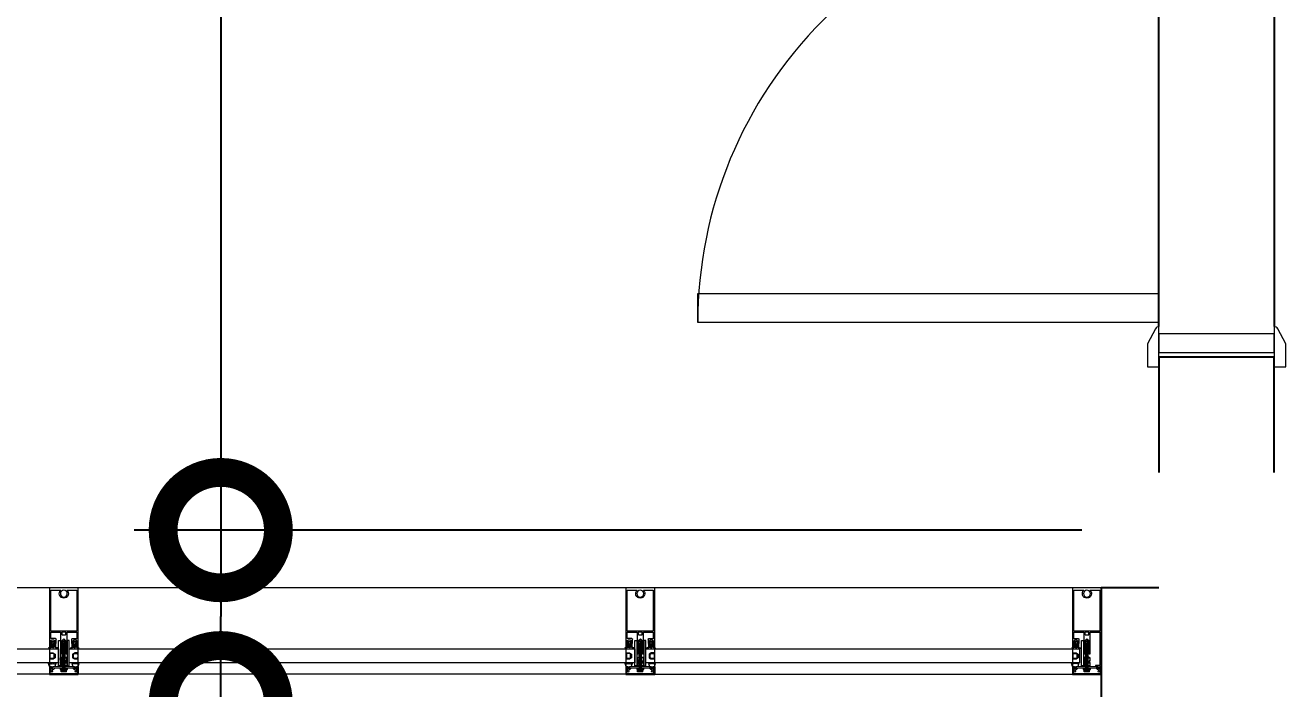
# Model space of a CAD drawing. Header units: metres. Extents: x 22.6 to 101.3, y 9.4 to 67.4.
# Drawn here: x 65.827 to 68.014, y 14.972 to 16.122 of the extents above; entities that cross this region are included whole.
import ezdxf

# ---------------------------------------------------------------- set-up
doc = ezdxf.new("R2010")
doc.units = ezdxf.units.M
doc.linetypes.add('ECG_Line-Ptrn-Sold', pattern=[9144.001, 9144, -0.001])
doc.layers.add('00', color=252, linetype='Continuous')
for name, color, linetype, lineweight in [('A-DIM', 7, 'Continuous', 5), ('A-DOOR', 5, 'Continuous', 5), ('A-ELEV', 1, 'ECG_Line-Ptrn-Sold', 9), ('A-HATCH', 1, 'Continuous', 9), ('A-WIN', 4, 'ECG_Line-Ptrn-Sold', 5)]:
    doc.layers.add(name, color=color, linetype=linetype, lineweight=lineweight)
doc.styles.add('Calibri', font='calibri.ttf', dxfattribs={"height": 0.212639})
doc.dimstyles.new('ECG_Dimn-Detl-100', dxfattribs={"dimscale": 0.3048, "dimtxt": 0.25, "dimasz": 1.312336, "dimexe": 0.492126, "dimexo": 0.0625, "dimgap": 0, "dimtad": 1, "dimdec": 0, "dimlfac": 1000, "dimzin": 0, "dimdsep": 46, "dimtxsty": 'Calibri', "dimblk1": 'DOTSMALL', "dimblk2": 'DOTSMALL', "dimsah": 1, "dimcen": 0.09, "dimdle": 0.492126, "dimazin": 0, "dimtfac": 1, "dimtdec": 4, "dimtix": 1, "dimtmove": 0, "dimatfit": 3, "dimfxl": 0.492126, "dimfxlon": 1, "dimtvp": 1, "dimtolj": 1, "dimtzin": 0, "dimarcsym": 2})
doc.dimstyles.new('ECG_Dimn-Detl-100_2', dxfattribs={"dimscale": 0.3048, "dimtxt": 0.25, "dimasz": 1.312336, "dimexe": 0.492126, "dimexo": 0.0625, "dimgap": 0, "dimtad": 1, "dimdec": 0, "dimlfac": 1000, "dimzin": 0, "dimdsep": 46, "dimtxsty": 'Calibri', "dimblk1": 'DOTSMALL', "dimblk2": 'DOTSMALL', "dimsah": 1, "dimcen": 0.09, "dimdle": 0.492126, "dimazin": 0, "dimtfac": 1, "dimtdec": 4, "dimtix": 1, "dimtmove": 0, "dimatfit": 3, "dimfxl": 0.492126, "dimfxlon": 1, "dimtvp": 1, "dimtolj": 1, "dimtzin": 0, "dimarcsym": 2})

# ---------------------------------------------------------------- blocks, each defined once
blk = doc.blocks.new('ECG_Hollow Metal Doors and Frames_ External_Double Leaves - 1600x2200 mm-3162337-GROUND FLOOR PLAN')
at = {"layer": 'A-DOOR'}
for p, q in [((-0.74, 0.1), (-0.74, 0.9)), ((-0.74, 0.9), (-0.69, 0.9)), ((-0.69, 0.9), (-0.69, 0.1)), ((-0.777, 0.12), (-0.817, 0.12)), ((-0.817, 0.12), (-0.817, 0.1)), ((-0.751, 0.106), (-0.777, 0.12)), ((-0.8, 0.1), (-0.747, 0.1)), ((-0.76, 0.1), (-0.792, 0.1)), ((-0.792, 0.1), (-0.792, -0.1)), ((-0.76, -0.1), (-0.76, 0.1)), ((-0.69, 0.1), (-0.74, 0.1)), ((-0.817, -0.1), (-0.817, -0.12)), ((-0.747, -0.1), (-0.8, -0.1)), ((-0.792, -0.1), (-0.76, -0.1)), ((-0.777, -0.12), (-0.751, -0.106)), ((-0.817, -0.12), (-0.777, -0.12))]:
    blk.add_line(p, q, dxfattribs=at)
for centre, radius, start, end in [((-0.74, 0.16), 0.74, 360, 90), ((-0.755, 0.099), 0.00806, 7.125, 60.2551), ((-0.755, -0.099), 0.00806, 299.7449, 352.875)]:
    blk.add_arc(centre, radius, start, end, dxfattribs=at)
blk = doc.blocks.new('Rectangular Mullion - ECG-RIGHT-END-MULION-PROFIL-1987638-GROUND FLOOR PLAN')
at = {"layer": 'A-HATCH'}
for p, q in [((-0.0299, 0.019), (-0.0299, 0.031)), ((-0.0284, 0.0225), (-0.029, 0.019)), ((-0.0049, 0.032), (-0.0289, 0.032)), ((-0.0282, 0.0224), (-0.0288, 0.019)), ((-0.0284, 0.03), (-0.0284, 0.0245)), ((-0.0279, 0.0305), (-0.0049, 0.0305)), ((-0.0263, 0.028), (-0.0277, 0.0244)), ((-0.0273, 0.021), (-0.0263, 0.022)), ((-0.0252, 0.028), (-0.0263, 0.028)), ((-0.0263, 0.022), (-0.0243, 0.022)), ((-0.0243, 0.0236), (-0.0253, 0.0264)), ((-0.0246, 0.0266), (-0.0252, 0.028)), ((-0.0231, 0.0236), (-0.0243, 0.0236)), ((-0.0243, 0.022), (-0.0233, 0.021)), ((-0.0213, 0.0218), (-0.0231, 0.0236)), ((-0.0113, 0.022), (-0.0213, 0.021)), ((-0.0113, 0.0223), (-0.0113, 0.0234)), ((-0.0113, 0.0234), (0.0014, 0.0234)), ((0.0014, 0.0223), (-0.0113, 0.0223)), ((-0.0049, 0.022), (-0.0113, 0.022)), ((-0.01, 0.0234), (-0.01, 0.0245)), ((-0.01, 0.0245), (0.0002, 0.0245)), ((0.0002, 0.0234), (-0.01, 0.0234)), ((-0.0096, 0.0275), (-0.0096, 0.0245)), ((-0.0015, 0.0277), (-0.0084, 0.0277)), ((-0.0072, 0.0275), (-0.0072, 0.0245)), ((-0.0072, 0.0223), (-0.0027, 0.0223)), ((-0.0072, 0.0188), (-0.0072, 0.0223)), ((0.0191, 0.032), (-0.0049, 0.032)), ((-0.0049, 0.0305), (0.0181, 0.0305)), ((0.0015, 0.022), (-0.0049, 0.022)), ((-0.0027, 0.0275), (-0.0027, 0.0245)), ((-0.0027, 0.0223), (-0.0027, 0.0188)), ((-0.0003, 0.0275), (-0.0003, 0.0245)), ((0.0002, 0.0245), (0.0002, 0.0234)), ((0.0014, 0.0234), (0.0014, 0.0223)), ((0.0115, 0.021), (0.0015, 0.022)), ((0.0132, 0.0236), (0.0115, 0.0218)), ((0.0144, 0.0236), (0.0132, 0.0236)), ((0.0145, 0.022), (0.0135, 0.021)), ((0.0155, 0.0264), (0.0144, 0.0236)), ((0.0165, 0.022), (0.0145, 0.022)), ((0.0153, 0.028), (0.0148, 0.0266)), ((0.0165, 0.028), (0.0153, 0.028)), ((0.0178, 0.0244), (0.0165, 0.028)), ((0.0175, 0.021), (0.0165, 0.022)), ((0.0184, 0.0224), (0.019, 0.019)), ((0.0185, 0.0225), (0.0192, 0.019)), ((0.0186, 0.03), (0.0186, 0.0245)), ((0.0201, 0.019), (0.0201, 0.031)), ((-0.0297, 0.0186), (-0.0315, 0.0129)), ((-0.0309, 0.0126), (-0.0292, 0.014)), ((-0.029, 0.019), (-0.0299, 0.019)), ((-0.0265, 0.019), (-0.0297, 0.019)), ((-0.0234, 0.0056), (-0.0292, 0.0056)), ((-0.0292, -0.0036), (-0.0292, 0.0056)), ((-0.0283, 0.004), (-0.0292, 0.004)), ((-0.0292, 0.004), (-0.0292, -0.0036)), ((-0.0288, 0.019), (-0.0271, 0.019)), ((-0.0285, 0.0139), (-0.0282, 0.0126)), ((-0.0283, 0.0048), (-0.024, 0.0048)), ((-0.0283, 0.0048), (-0.0283, 0.004)), ((-0.024, 0.0048), (-0.0283, 0.0048)), ((-0.0277, 0.0126), (-0.0273, 0.0139)), ((-0.0273, 0.02), (-0.0273, 0.021)), ((-0.0265, 0.0213), (-0.0271, 0.0207)), ((-0.0267, 0.0139), (-0.0264, 0.0126)), ((-0.0265, 0.0203), (-0.0265, 0.019)), ((-0.0247, 0.0216), (-0.0258, 0.0216)), ((-0.0258, 0.0126), (-0.0255, 0.0139)), ((-0.0257, 0.0205), (-0.0257, 0.0185)), ((-0.025, 0.0139), (-0.0247, 0.0126)), ((-0.0247, 0.0185), (-0.0247, 0.0205)), ((-0.0241, 0.0126), (-0.0238, 0.0139)), ((-0.024, 0.0048), (-0.022, 0.0035)), ((-0.022, 0.0035), (-0.024, 0.0048)), ((-0.0233, 0.0207), (-0.0239, 0.0213)), ((-0.0239, 0.019), (-0.0239, 0.0203)), ((-0.0207, 0.019), (-0.0239, 0.019)), ((-0.0049, 0.019), (-0.0235, 0.019)), ((-0.0202, 0.0036), (-0.0234, 0.0056)), ((-0.0233, 0.021), (-0.0233, 0.02)), ((-0.0232, 0.0139), (-0.0228, 0.0126)), ((-0.0223, 0.0126), (-0.0219, 0.0139)), ((-0.022, 0.0035), (-0.022, -0.0032)), ((-0.022, -0.0032), (-0.022, 0.0035)), ((-0.0213, 0.021), (-0.0213, 0.0218)), ((-0.0213, 0.014), (-0.0196, 0.0126)), ((-0.019, 0.0129), (-0.0207, 0.0186)), ((-0.0202, -0.0031), (-0.0202, 0.0036)), ((-0.0202, -0.0012), (-0.0202, 0.0013)), ((-0.0145, 0.0175), (-0.0145, -0.0266)), ((-0.011, 0.0175), (-0.0145, 0.0175)), ((-0.011, -0.0266), (-0.011, 0.0175)), ((-0.0079, 0.0183), (-0.0104, 0.0177)), ((-0.0104, 0.0177), (-0.0104, 0.0117)), ((-0.0086, 0.0117), (-0.0104, 0.0077)), ((-0.0104, 0.0117), (-0.0086, 0.0117)), ((-0.0104, 0.0077), (-0.0104, 0.0034)), ((-0.0104, 0.0034), (-0.0084, 0.0024)), ((-0.0098, 0.0167), (-0.0079, 0.0174)), ((-0.0098, 0.0127), (-0.0098, 0.0167)), ((-0.0079, 0.0122), (-0.0098, 0.0127)), ((-0.0096, 0.0069), (-0.0079, 0.0105)), ((-0.0096, 0.0041), (-0.0096, 0.0069)), ((-0.0084, 0.0035), (-0.0096, 0.0041)), ((-0.0084, 0.0024), (-0.0084, 0.0035)), ((-0.0079, 0.0174), (-0.0079, 0.0183)), ((-0.0079, 0.0105), (-0.0079, 0.0122)), ((-0.0077, 0.0177), (-0.0046, 0.0188)), ((-0.0022, 0.0175), (-0.0077, 0.0155)), ((-0.0022, 0.0154), (-0.0077, 0.0133)), ((-0.0022, 0.0132), (-0.0077, 0.0112)), ((-0.0022, 0.011), (-0.0077, 0.009)), ((-0.0022, 0.0096), (-0.0077, 0.0076)), ((-0.0022, 0.0074), (-0.0077, 0.0054)), ((-0.0022, 0.0052), (-0.0077, 0.0032)), ((-0.0022, 0.0031), (-0.0077, 0.0011)), ((-0.0022, 0.0007), (-0.0076, -0.0013)), ((-0.0073, 0.0181), (-0.0056, 0.0188)), ((-0.0056, 0.0188), (-0.0073, 0.0181)), ((-0.0027, 0.018), (-0.0073, 0.0159)), ((-0.0073, 0.0159), (-0.0027, 0.018)), ((-0.0027, 0.0158), (-0.0073, 0.0137)), ((-0.0073, 0.0137), (-0.0027, 0.0158)), ((-0.0027, 0.0136), (-0.0073, 0.0116)), ((-0.0073, 0.0116), (-0.0027, 0.0136)), ((-0.0027, 0.0114), (-0.0073, 0.0094)), ((-0.0073, 0.0094), (-0.0027, 0.0114)), ((-0.0027, 0.01), (-0.0073, 0.008)), ((-0.0073, 0.008), (-0.0027, 0.01)), ((-0.0027, 0.0079), (-0.0073, 0.0058)), ((-0.0073, 0.0058), (-0.0027, 0.0079)), ((-0.0027, 0.0057), (-0.0073, 0.0036)), ((-0.0073, 0.0036), (-0.0027, 0.0057)), ((-0.0027, 0.0035), (-0.0073, 0.0015)), ((-0.0073, 0.0015), (-0.0027, 0.0035)), ((-0.0027, 0.0012), (-0.0073, -0.0009)), ((-0.0073, -0.0009), (-0.0027, 0.0012)), ((-0.0072, 0.0188), (-0.0056, 0.0188)), ((-0.0027, 0.0188), (-0.0072, 0.0188)), ((-0.0027, 0.0171), (-0.0072, 0.0151)), ((-0.0072, 0.0151), (-0.003, 0.017)), ((-0.0027, 0.0149), (-0.0072, 0.0129)), ((-0.0072, 0.0129), (-0.003, 0.0148)), ((-0.0027, 0.0127), (-0.0072, 0.0107)), ((-0.0072, 0.0107), (-0.003, 0.0126)), ((-0.0027, 0.0106), (-0.0072, 0.0085)), ((-0.0072, 0.0085), (-0.003, 0.0104)), ((-0.0027, 0.0092), (-0.0072, 0.0071)), ((-0.0072, 0.0071), (-0.003, 0.009)), ((-0.0027, 0.007), (-0.0072, 0.005)), ((-0.0072, 0.005), (-0.003, 0.0068)), ((-0.0027, 0.0048), (-0.0072, 0.0028)), ((-0.0072, 0.0028), (-0.003, 0.0047)), ((-0.0027, 0.0026), (-0.0072, 0.0006)), ((-0.0072, 0.0006), (-0.003, 0.0025)), ((-0.0027, 0.0003), (-0.0072, -0.0017)), ((-0.0072, -0.0017), (-0.003, 0.0001)), ((-0.007, 0.0173), (-0.0037, 0.0188)), ((-0.0037, 0.0188), (-0.007, 0.0173)), ((-0.0056, 0.0188), (-0.0046, 0.0188)), ((0.0137, 0.019), (-0.0049, 0.019)), ((-0.0046, 0.0188), (-0.0037, 0.0188)), ((-0.0037, 0.0188), (-0.0027, 0.0188)), ((-0.0018, 0.0174), (-0.0018, 0.0183)), ((-0.0018, 0.0183), (0.0007, 0.0177)), ((0.0001, 0.0167), (-0.0018, 0.0174)), ((-0.0018, 0.0122), (0.0001, 0.0127)), ((-0.0018, 0.0105), (-0.0018, 0.0122)), ((-0.0001, 0.0069), (-0.0018, 0.0105)), ((-0.0014, 0.0035), (-0.0001, 0.0041)), ((-0.0014, 0.0024), (-0.0014, 0.0035)), ((0.0007, 0.0034), (-0.0014, 0.0024)), ((-0.0011, 0.0117), (0.0007, 0.0077)), ((0.0007, 0.0117), (-0.0011, 0.0117)), ((-0.0001, 0.0041), (-0.0001, 0.0069)), ((0.0001, 0.0127), (0.0001, 0.0167)), ((0.0007, 0.0177), (0.0007, 0.0117)), ((0.0007, 0.0077), (0.0007, 0.0034)), ((0.0098, 0.0167), (0.0098, 0.019)), ((0.0176, 0.0167), (0.0098, 0.0167)), ((0.0109, 0.019), (0.0141, 0.019)), ((0.0115, 0.0218), (0.0115, 0.021)), ((0.0135, 0.0207), (0.0141, 0.0213)), ((0.0135, 0.021), (0.0135, 0.02)), ((0.0141, 0.019), (0.0141, 0.0203)), ((0.0148, 0.0216), (0.0159, 0.0216)), ((0.0149, 0.0185), (0.0149, 0.0205)), ((0.0159, 0.0205), (0.0159, 0.0185)), ((0.0167, 0.0213), (0.0172, 0.0207)), ((0.0167, 0.0203), (0.0167, 0.019)), ((0.0167, 0.019), (0.0199, 0.019)), ((0.0175, 0.02), (0.0175, 0.021)), ((0.019, 0.019), (0.0176, 0.019)), ((0.0176, -0.041), (0.0176, 0.0167)), ((0.0192, 0.019), (0.0201, 0.019)), ((0.0201, 0.019), (0.0201, -0.118)), ((-0.0304, -0.0129), (-0.0312, -0.0136)), ((-0.0295, -0.0142), (-0.0309, -0.0128)), ((-0.0299, -0.0213), (-0.0276, -0.0213)), ((-0.0299, -0.118), (-0.0299, -0.0213)), ((-0.0289, -0.0135), (-0.0295, -0.0142)), ((-0.0292, -0.0036), (-0.0292, -0.0053)), ((-0.0283, -0.0036), (-0.0292, -0.0036)), ((-0.0292, -0.0036), (-0.0283, -0.0036)), ((-0.0292, -0.0053), (-0.0238, -0.0053)), ((-0.027, -0.0198), (-0.0285, -0.0213)), ((-0.0284, -0.0152), (-0.0277, -0.0145)), ((-0.0261, -0.0151), (-0.0284, -0.0175)), ((-0.0284, -0.0152), (-0.0269, -0.0168)), ((-0.0284, -0.0213), (-0.0284, -0.0152)), ((-0.0284, -0.0175), (-0.0276, -0.0183)), ((-0.0276, -0.0183), (-0.0284, -0.0191)), ((-0.0284, -0.0191), (-0.025, -0.0225)), ((-0.0269, -0.0213), (-0.0284, -0.0213)), ((-0.0283, -0.0044), (-0.0283, -0.0036)), ((-0.0283, -0.0036), (-0.0283, -0.0044)), ((-0.024, -0.0044), (-0.0283, -0.0044)), ((-0.0283, -0.0044), (-0.024, -0.0044)), ((-0.0276, -0.0196), (-0.0276, -0.0171)), ((-0.0276, -0.0213), (-0.0269, -0.022)), ((-0.0273, -0.0168), (-0.0249, -0.0168)), ((-0.0248, -0.0198), (-0.0273, -0.0198)), ((-0.0272, -0.0151), (-0.0254, -0.0151)), ((-0.0269, -0.022), (-0.0248, -0.0198)), ((-0.0269, -0.0225), (-0.0269, -0.0213)), ((-0.0258, -0.0151), (-0.0228, -0.0181)), ((-0.0229, -0.0141), (-0.0256, -0.0168)), ((-0.0255, -0.0198), (-0.0241, -0.0213)), ((-0.0225, -0.0168), (-0.025, -0.0144)), ((-0.0217, -0.0151), (-0.0246, -0.018)), ((-0.0246, -0.0171), (-0.0246, -0.0196)), ((-0.0246, -0.0185), (-0.0214, -0.0217)), ((-0.0241, -0.0213), (-0.0226, -0.0198)), ((-0.022, -0.0032), (-0.024, -0.0044)), ((-0.024, -0.0044), (-0.022, -0.0032)), ((-0.0238, -0.0053), (-0.0202, -0.0031)), ((-0.0221, -0.0151), (-0.0232, -0.0139)), ((-0.0228, -0.0171), (-0.0228, -0.0196)), ((-0.0226, -0.0198), (-0.0201, -0.0198)), ((-0.0201, -0.0168), (-0.0225, -0.0168)), ((-0.0204, -0.0198), (-0.0223, -0.0217)), ((-0.0202, -0.0151), (-0.0221, -0.0151)), ((-0.022, -0.0151), (-0.0203, -0.0168)), ((-0.0214, -0.022), (-0.0207, -0.0213)), ((-0.0214, -0.0213), (-0.0214, -0.0225)), ((-0.019, -0.0213), (-0.0214, -0.0213)), ((-0.0174, -0.013), (-0.0213, -0.0168)), ((-0.0197, -0.0213), (-0.0211, -0.0198)), ((-0.0207, -0.0213), (-0.0184, -0.0213)), ((-0.0201, -0.0149), (-0.019, -0.016)), ((-0.019, -0.0167), (-0.0198, -0.0176)), ((-0.0198, -0.0196), (-0.0198, -0.0171)), ((-0.0198, -0.0173), (-0.019, -0.0182)), ((-0.019, -0.0184), (-0.0198, -0.0192)), ((-0.0198, -0.0189), (-0.019, -0.0198)), ((-0.019, -0.0205), (-0.0197, -0.0213)), ((-0.019, -0.0138), (-0.0183, -0.0145)), ((-0.019, -0.0151), (-0.019, -0.0213)), ((-0.0184, -0.0213), (-0.0184, -0.0288)), ((-0.0168, -0.0138), (-0.0174, -0.013)), ((-0.009, -0.0033), (-0.0104, -0.0033)), ((-0.0104, -0.0033), (-0.0088, -0.0033)), ((-0.0104, -0.041), (-0.0104, -0.0033)), ((-0.0088, -0.0033), (-0.0078, -0.0043)), ((-0.0022, -0.0036), (-0.0078, -0.0057)), ((-0.0078, -0.0043), (-0.0078, -0.0266)), ((-0.0022, -0.0071), (-0.0078, -0.0092)), ((-0.0022, -0.0093), (-0.0078, -0.0113)), ((-0.0022, -0.0115), (-0.0078, -0.0135)), ((-0.0022, -0.0137), (-0.0078, -0.0157)), ((-0.0022, -0.0158), (-0.0078, -0.0179)), ((-0.0022, -0.018), (-0.0078, -0.02)), ((-0.0023, -0.0015), (-0.0077, -0.0035)), ((-0.0027, -0.001), (-0.0073, -0.0031)), ((-0.0073, -0.0031), (-0.0027, -0.001)), ((-0.0027, -0.0032), (-0.0073, -0.0053)), ((-0.0073, -0.0053), (-0.0027, -0.0032)), ((-0.0073, -0.0074), (-0.0027, -0.0054)), ((-0.0027, -0.0054), (-0.0073, -0.0074)), ((-0.0027, -0.0067), (-0.0073, -0.0087)), ((-0.0073, -0.0087), (-0.0027, -0.0067)), ((-0.0027, -0.0089), (-0.0073, -0.0109)), ((-0.0073, -0.0109), (-0.0027, -0.0089)), ((-0.0027, -0.011), (-0.0073, -0.0131)), ((-0.0073, -0.0131), (-0.0027, -0.011)), ((-0.0027, -0.0132), (-0.0073, -0.0153)), ((-0.0073, -0.0153), (-0.0027, -0.0132)), ((-0.0027, -0.0154), (-0.0073, -0.0174)), ((-0.0073, -0.0174), (-0.0027, -0.0154)), ((-0.0027, -0.0176), (-0.0073, -0.0196)), ((-0.0073, -0.0196), (-0.0027, -0.0176)), ((-0.0027, -0.0019), (-0.0072, -0.0039)), ((-0.0072, -0.0039), (-0.003, -0.002)), ((-0.0027, -0.0041), (-0.0072, -0.0061)), ((-0.0072, -0.0061), (-0.0031, -0.0042)), ((-0.0027, -0.0054), (-0.0072, -0.0074)), ((-0.0072, -0.0074), (-0.003, -0.0055)), ((-0.0027, -0.0076), (-0.0072, -0.0096)), ((-0.0072, -0.0096), (-0.003, -0.0077)), ((-0.0027, -0.0097), (-0.0072, -0.0118)), ((-0.0072, -0.0118), (-0.003, -0.0099)), ((-0.0027, -0.0119), (-0.0072, -0.0139)), ((-0.0072, -0.0139), (-0.003, -0.012)), ((-0.0027, -0.0141), (-0.0072, -0.0161)), ((-0.0072, -0.0161), (-0.003, -0.0142)), ((-0.0027, -0.0163), (-0.0072, -0.0183)), ((-0.0072, -0.0183), (-0.003, -0.0164)), ((-0.0027, -0.0184), (-0.0072, -0.0205)), ((-0.0072, -0.0205), (-0.0032, -0.0186)), ((-0.0069, -0.0216), (-0.0027, -0.0197)), ((-0.0027, -0.0197), (-0.0069, -0.0216)), ((-0.0067, -0.0218), (-0.0067, -0.0249)), ((-0.0022, -0.0202), (-0.0066, -0.0218)), ((-0.0066, -0.0218), (-0.0053, -0.0218)), ((-0.0053, -0.0218), (-0.0027, -0.0206)), ((-0.0053, -0.0218), (-0.003, -0.0207)), ((-0.003, -0.0218), (-0.0053, -0.0218)), ((-0.003, -0.0249), (-0.003, -0.0218)), ((-0.0019, -0.0042), (-0.001, -0.0033)), ((-0.0019, -0.0266), (-0.0019, -0.0042)), ((-0.001, -0.0033), (0.0006, -0.0033)), ((0, -0.0033), (-0.001, -0.0033)), ((-0.001, -0.0033), (0.0006, -0.0033)), ((0.0006, -0.0033), (0.0006, -0.041)), ((-0.0284, -0.0225), (-0.0284, -0.0263)), ((-0.0269, -0.0225), (-0.0284, -0.0225)), ((-0.0284, -0.0263), (-0.0262, -0.0263)), ((-0.0278, -0.0225), (-0.0269, -0.0225)), ((-0.0269, -0.0241), (-0.0278, -0.0225)), ((-0.0274, -0.0225), (-0.0258, -0.0241)), ((-0.0274, -0.0298), (-0.0274, -0.041)), ((-0.0194, -0.0298), (-0.0274, -0.0298)), ((-0.0274, -0.041), (-0.0104, -0.041)), ((-0.0274, -0.043), (-0.0274, -0.114)), ((0.0176, -0.043), (-0.0274, -0.043)), ((-0.0243, -0.0241), (-0.0269, -0.0241)), ((-0.025, -0.0225), (-0.0267, -0.0241)), ((-0.0262, -0.0263), (-0.0262, -0.0278)), ((-0.0262, -0.0278), (-0.0222, -0.0278)), ((-0.0247, -0.023), (-0.0236, -0.0241)), ((-0.0234, -0.023), (-0.0245, -0.0241)), ((-0.0214, -0.0241), (-0.0243, -0.0241)), ((-0.0225, -0.023), (-0.0214, -0.0241)), ((-0.0207, -0.0225), (-0.0223, -0.0241)), ((-0.0222, -0.0263), (-0.0199, -0.0263)), ((-0.0222, -0.0278), (-0.0222, -0.0263)), ((-0.0199, -0.0225), (-0.0214, -0.0225)), ((-0.0206, -0.0225), (-0.0214, -0.0241)), ((-0.0214, -0.0225), (-0.0207, -0.0225)), ((-0.0199, -0.0263), (-0.0199, -0.0225)), ((-0.0145, -0.0266), (-0.011, -0.0266)), ((-0.0084, -0.041), (-0.0084, -0.0372)), ((-0.0049, -0.041), (-0.0084, -0.041)), ((-0.0079, -0.0367), (-0.0019, -0.0367)), ((-0.0078, -0.0266), (-0.0049, -0.0295)), ((-0.0067, -0.0249), (-0.0049, -0.0266)), ((-0.0049, -0.0266), (-0.003, -0.0249)), ((-0.0049, -0.0295), (-0.0019, -0.0266)), ((-0.0014, -0.041), (-0.0049, -0.041)), ((-0.0014, -0.0372), (-0.0014, -0.041)), ((0.0006, -0.041), (0.0176, -0.041)), ((0.0176, -0.114), (0.0176, -0.043)), ((0.0201, -0.118), (-0.0299, -0.118)), ((-0.0274, -0.114), (-0.0102, -0.114)), ((0.0003, -0.114), (0.0176, -0.114))]:
    blk.add_line(p, q, dxfattribs=at)
blk.add_circle((-0.0049, -0.108), 0.006, dxfattribs=at)
for centre, radius, start, end in [((-0.0289, 0.031), 0.001, 90, 180), ((-0.0289, 0.031), 0.001, 90, 180), ((-0.0279, 0.03), 0.0005, 90, 180), ((-0.0284, 0.0235), 0.001, 270.9838, 90), ((-0.0283, 0.0235), 0.0011, 275.2327, 53.27), ((-0.0084, 0.0241), 0.00359, 70.3614, 109.6386), ((-0.0049, 0.0157), 0.012, 79.2883, 100.7117), ((-0.0015, 0.0241), 0.00359, 70.3614, 109.6386), ((0.0185, 0.0235), 0.0011, 126.73, 264.7673), ((0.0186, 0.0235), 0.001, 90, 269.0162), ((0.0181, 0.03), 0.0005, 0, 90), ((0.0191, 0.031), 0.001, 0, 90), ((0.0191, 0.031), 0.001, 0, 90), ((-0.0258, 0.0206), 0.001, 90, 135), ((-0.0247, 0.0206), 0.001, 45, 90), ((0.0148, 0.0206), 0.001, 90, 135), ((0.0159, 0.0206), 0.001, 45, 90), ((-0.0317, -0.018), 0.0044, 40.1603, 86.9533), ((-0.0315, -0.018), 0.00517, 33.5368, 87.4446), ((-0.0237, -0.0155), 0.00171, 90, 164.9371), ((-0.0237, -0.0155), 0.00171, 15.0629, 90), ((-0.0159, -0.018), 0.00517, 90.2452, 146.4632), ((-0.0157, -0.018), 0.0044, 93.0467, 138.4555), ((-0.0194, -0.0288), 0.001, 270, 0), ((-0.0079, -0.0372), 0.0005, 90, 180), ((-0.0005, -0.0259), 0.00439, 124.4715, 188.599), ((-0.0019, -0.0372), 0.0005, 360, 90), ((-0.0049, -0.108), 0.008, 311.4096, 228.5904)]:
    blk.add_arc(centre, radius, start, end, dxfattribs=at)
blk = doc.blocks.new('Rectangular Mullion - ECG-RIGHT-END-MULION-DETAIL-3048308-GROUND FLOOR PLAN')
at = {"layer": 'A-WIN'}
for p, q in [((-0.05, 0.012), (-0.05, 0.032)), ((-0.05, 0.032), (0, 0.032)), ((0, 0.032), (0, -0.118)), ((-0.038, 0.012), (-0.05, 0.012)), ((-0.038, -0.012), (-0.038, 0.012)), ((-0.05, -0.118), (-0.05, -0.012)), ((-0.05, -0.012), (-0.038, -0.012)), ((0, -0.118), (-0.05, -0.118))]:
    blk.add_line(p, q, dxfattribs=at)
blk = doc.blocks.new('Rectangular Mullion - ECG-LEFT-END-MULION-DETAIL-3430817-GROUND FLOOR PLAN')
at = {"layer": 'A-ELEV'}
for p, q in [((60.7988, 61.8973), (61.7488, 61.8973)), ((60.7988, 61.8533), (60.7988, 61.8773)), ((60.7988, 61.8773), (61.7488, 61.8773)), ((61.7488, 61.8773), (61.7488, 61.8533)), ((61.7488, 61.8533), (60.7988, 61.8533)), ((60.7988, 61.7473), (61.7488, 61.7473))]:
    blk.add_line(p, q, dxfattribs=at)
blk = doc.blocks.new('Rectangular Mullion - ECG-LEFT-END-MULION-DETAIL-3430824-GROUND FLOOR PLAN')
at = {"layer": 'A-ELEV'}
for p, q in [((67.6439, 15.1473), (66.9192, 15.1473)), ((66.9192, 15.0173), (66.9192, 15.0413)), ((66.9192, 15.0413), (67.6439, 15.0413)), ((67.6439, 15.0413), (67.6439, 15.0173)), ((67.6439, 15.0173), (66.9192, 15.0173)), ((67.6439, 14.9973), (66.9192, 14.9973))]:
    blk.add_line(p, q, dxfattribs=at)
blk = doc.blocks.new('Rectangular Mullion - ECG-MID-MULION-PROFIL-1987640-GROUND FLOOR PLAN')
at = {"layer": 'A-HATCH'}
for p, q in [((-0.025, 0.019), (-0.025, 0.031)), ((-0.0235, 0.0225), (-0.0241, 0.019)), ((0, 0.032), (-0.024, 0.032)), ((-0.0233, 0.0224), (-0.0239, 0.019)), ((-0.0235, 0.03), (-0.0235, 0.0245)), ((-0.023, 0.0305), (0, 0.0305)), ((-0.0214, 0.028), (-0.0227, 0.0244)), ((-0.0224, 0.021), (-0.0214, 0.022)), ((-0.0202, 0.028), (-0.0214, 0.028)), ((-0.0214, 0.022), (-0.0194, 0.022)), ((-0.0194, 0.0236), (-0.0204, 0.0264)), ((-0.0197, 0.0266), (-0.0202, 0.028)), ((-0.0182, 0.0236), (-0.0194, 0.0236)), ((-0.0194, 0.022), (-0.0184, 0.021)), ((-0.0164, 0.0219), (-0.0182, 0.0236)), ((-0.0064, 0.022), (-0.0164, 0.021)), ((0, 0.022), (-0.0064, 0.022)), ((-0.0063, 0.0223), (-0.0063, 0.0235)), ((-0.0063, 0.0235), (0.0063, 0.0235)), ((0.0063, 0.0223), (-0.0063, 0.0223)), ((-0.0051, 0.0235), (-0.0051, 0.0246)), ((-0.0051, 0.0246), (0.0051, 0.0246)), ((0.0051, 0.0235), (-0.0051, 0.0235)), ((-0.0046, 0.0275), (-0.0046, 0.0246)), ((0.0034, 0.0277), (-0.0034, 0.0277)), ((-0.0022, 0.0275), (-0.0022, 0.0246)), ((-0.0022, 0.0223), (0.0022, 0.0223)), ((-0.0022, 0.0188), (-0.0022, 0.0223)), ((0.024, 0.032), (0, 0.032)), ((0, 0.0305), (0.023, 0.0305)), ((0.0064, 0.022), (0, 0.022)), ((0.0022, 0.0275), (0.0022, 0.0246)), ((0.0022, 0.0223), (0.0022, 0.0188)), ((0.0046, 0.0275), (0.0046, 0.0246)), ((0.0051, 0.0246), (0.0051, 0.0235)), ((0.0063, 0.0235), (0.0063, 0.0223)), ((0.0164, 0.021), (0.0064, 0.022)), ((0.0182, 0.0236), (0.0164, 0.0219)), ((0.0194, 0.0236), (0.0182, 0.0236)), ((0.0194, 0.022), (0.0184, 0.021)), ((0.0204, 0.0264), (0.0194, 0.0236)), ((0.0214, 0.022), (0.0194, 0.022)), ((0.0202, 0.028), (0.0197, 0.0266)), ((0.0214, 0.028), (0.0202, 0.028)), ((0.0227, 0.0244), (0.0214, 0.028)), ((0.0224, 0.021), (0.0214, 0.022)), ((0.0233, 0.0224), (0.0239, 0.019)), ((0.0235, 0.03), (0.0235, 0.0245)), ((0.0235, 0.0225), (0.0241, 0.019)), ((0.025, 0.019), (0.025, 0.031)), ((-0.0248, 0.0186), (-0.0265, 0.0134)), ((-0.0259, 0.0131), (-0.0242, 0.0145)), ((-0.0241, 0.019), (-0.025, 0.019)), ((-0.0216, 0.019), (-0.0248, 0.019)), ((-0.0185, 0.0056), (-0.0242, 0.0056)), ((-0.0242, -0.0038), (-0.0242, 0.0056)), ((-0.0233, 0.0039), (-0.0242, 0.0039)), ((-0.0242, 0.0039), (-0.0242, -0.0038)), ((-0.0239, 0.019), (-0.0222, 0.019)), ((-0.0236, 0.0144), (-0.0233, 0.0131)), ((-0.0233, 0.0047), (-0.0233, 0.0039)), ((-0.019, 0.0047), (-0.0233, 0.0047)), ((-0.0233, 0.0047), (-0.019, 0.0047)), ((-0.0227, 0.0131), (-0.0224, 0.0144)), ((-0.0224, 0.02), (-0.0224, 0.021)), ((-0.0216, 0.0213), (-0.0222, 0.0207)), ((-0.0218, 0.0144), (-0.0214, 0.0131)), ((-0.0216, 0.0203), (-0.0216, 0.019)), ((-0.0197, 0.0216), (-0.0209, 0.0216)), ((-0.0209, 0.0131), (-0.0205, 0.0144)), ((-0.0208, 0.0205), (-0.0208, 0.0185)), ((-0.0201, 0.0144), (-0.0197, 0.0131)), ((-0.0198, 0.0185), (-0.0198, 0.0205)), ((-0.0192, 0.0131), (-0.0188, 0.0144)), ((-0.0184, 0.0207), (-0.019, 0.0213)), ((-0.019, 0.019), (-0.019, 0.0203)), ((-0.0158, 0.019), (-0.019, 0.019)), ((-0.017, 0.0035), (-0.019, 0.0047)), ((-0.019, 0.0047), (-0.017, 0.0035)), ((0, 0.019), (-0.0186, 0.019)), ((-0.0152, 0.0036), (-0.0185, 0.0056)), ((-0.0184, 0.021), (-0.0184, 0.02)), ((-0.0182, 0.0144), (-0.0179, 0.0131)), ((-0.0173, 0.0131), (-0.017, 0.0144)), ((-0.017, -0.0034), (-0.017, 0.0035)), ((-0.017, 0.0035), (-0.017, -0.0034)), ((-0.0164, 0.021), (-0.0164, 0.0219)), ((-0.0164, 0.0145), (-0.0147, 0.0131)), ((-0.0141, 0.0134), (-0.0158, 0.0186)), ((-0.0152, -0.0032), (-0.0152, 0.0036)), ((-0.0152, -0.0012), (-0.0152, 0.0013)), ((-0.0095, 0.0175), (-0.0095, -0.0266)), ((-0.006, 0.0175), (-0.0095, 0.0175)), ((-0.006, -0.0266), (-0.006, 0.0175)), ((-0.003, 0.0183), (-0.0055, 0.0178)), ((-0.0055, 0.0178), (-0.0055, 0.0117)), ((-0.0037, 0.0117), (-0.0055, 0.0077)), ((-0.0055, 0.0117), (-0.0037, 0.0117)), ((-0.0055, 0.0077), (-0.0055, 0.0034)), ((-0.0055, 0.0034), (-0.0034, 0.0024)), ((-0.0048, 0.0167), (-0.003, 0.0174)), ((-0.0048, 0.0127), (-0.0048, 0.0167)), ((-0.003, 0.0122), (-0.0048, 0.0127)), ((-0.0047, 0.0069), (-0.003, 0.0105)), ((-0.0047, 0.0041), (-0.0047, 0.0069)), ((-0.0034, 0.0035), (-0.0047, 0.0041)), ((-0.0034, 0.0024), (-0.0034, 0.0035)), ((-0.003, 0.0174), (-0.003, 0.0183)), ((-0.003, 0.0105), (-0.003, 0.0122)), ((-0.0028, 0.0177), (0.0003, 0.0188)), ((0.0028, 0.0175), (-0.0028, 0.0155)), ((0.0028, 0.0154), (-0.0028, 0.0134)), ((0.0028, 0.0132), (-0.0028, 0.0112)), ((0.0028, 0.011), (-0.0028, 0.009)), ((0.0028, 0.0096), (-0.0028, 0.0076)), ((0.0028, 0.0074), (-0.0028, 0.0054)), ((0.0028, 0.0053), (-0.0028, 0.0033)), ((0.0028, 0.0031), (-0.0028, 0.0011)), ((0.0028, 0.0007), (-0.0027, -0.0012)), ((-0.0023, 0.0181), (-0.0007, 0.0188)), ((-0.0007, 0.0188), (-0.0023, 0.0181)), ((0.0023, 0.018), (-0.0023, 0.0159)), ((-0.0023, 0.0159), (0.0023, 0.018)), ((0.0023, 0.0158), (-0.0023, 0.0138)), ((-0.0023, 0.0138), (0.0023, 0.0158)), ((0.0023, 0.0136), (-0.0023, 0.0116)), ((-0.0023, 0.0116), (0.0023, 0.0136)), ((0.0023, 0.0115), (-0.0023, 0.0094)), ((-0.0023, 0.0094), (0.0023, 0.0115)), ((0.0023, 0.0101), (-0.0023, 0.008)), ((-0.0023, 0.008), (0.0023, 0.0101)), ((0.0023, 0.0079), (-0.0023, 0.0058)), ((-0.0023, 0.0058), (0.0023, 0.0079)), ((0.0023, 0.0057), (-0.0023, 0.0036)), ((-0.0023, 0.0036), (0.0023, 0.0057)), ((0.0023, 0.0035), (-0.0023, 0.0015)), ((-0.0023, 0.0015), (0.0023, 0.0035)), ((0.0023, 0.0012), (-0.0023, -0.0009)), ((-0.0023, -0.0009), (0.0023, 0.0012)), ((-0.0022, 0.0188), (-0.0007, 0.0188)), ((0.0022, 0.0188), (-0.0022, 0.0188)), ((0.0022, 0.0171), (-0.0022, 0.0151)), ((-0.0022, 0.0151), (0.0019, 0.017)), ((0.0022, 0.0149), (-0.0022, 0.0129)), ((-0.0022, 0.0129), (0.0019, 0.0148)), ((0.0022, 0.0128), (-0.0022, 0.0107)), ((-0.0022, 0.0107), (0.0019, 0.0126)), ((0.0022, 0.0106), (-0.0022, 0.0086)), ((-0.0022, 0.0086), (0.0019, 0.0105)), ((0.0022, 0.0092), (-0.0022, 0.0072)), ((-0.0022, 0.0072), (0.0019, 0.009)), ((0.0022, 0.007), (-0.0022, 0.005)), ((-0.0022, 0.005), (0.0019, 0.0069)), ((0.0022, 0.0048), (-0.0022, 0.0028)), ((-0.0022, 0.0028), (0.0019, 0.0047)), ((0.0022, 0.0027), (-0.0022, 0.0006)), ((-0.0022, 0.0006), (0.0019, 0.0025)), ((0.0022, 0.0003), (-0.0022, -0.0017)), ((-0.0022, -0.0017), (0.0019, 0.0002)), ((-0.0021, 0.0173), (0.0012, 0.0188)), ((0.0012, 0.0188), (-0.0021, 0.0173)), ((-0.0007, 0.0188), (0.0003, 0.0188)), ((0.0186, 0.019), (0, 0.019)), ((0.0003, 0.0188), (0.0012, 0.0188)), ((0.0012, 0.0188), (0.0022, 0.0188)), ((0.0032, 0.0174), (0.0032, 0.0183)), ((0.0032, 0.0183), (0.0057, 0.0178)), ((0.005, 0.0167), (0.0032, 0.0174)), ((0.0032, 0.0122), (0.005, 0.0127)), ((0.0032, 0.0105), (0.0032, 0.0122)), ((0.0048, 0.0069), (0.0032, 0.0105)), ((0.0036, 0.0035), (0.0048, 0.0041)), ((0.0036, 0.0024), (0.0036, 0.0035)), ((0.0057, 0.0034), (0.0036, 0.0024)), ((0.0038, 0.0117), (0.0057, 0.0077)), ((0.0057, 0.0117), (0.0038, 0.0117)), ((0.0048, 0.0041), (0.0048, 0.0069)), ((0.005, 0.0127), (0.005, 0.0167)), ((0.0057, 0.0178), (0.0057, 0.0117)), ((0.0057, 0.0077), (0.0057, 0.0034)), ((0.006, 0.0175), (0.0095, 0.0175)), ((0.006, -0.0266), (0.006, 0.0175)), ((0.0095, 0.0175), (0.0095, -0.0266)), ((0.0141, 0.0132), (0.0158, 0.0186)), ((0.0164, 0.0143), (0.0147, 0.0129)), ((0.0152, 0.0031), (0.0185, 0.0052)), ((0.0152, -0.0029), (0.0152, 0.0031)), ((0.0158, 0.019), (0.019, 0.019)), ((0.0164, 0.0219), (0.0164, 0.021)), ((0.0173, 0.0129), (0.017, 0.0142)), ((0.019, 0.0043), (0.017, 0.0031)), ((0.019, 0.0043), (0.017, 0.0031)), ((0.017, 0.0031), (0.017, -0.0031)), ((0.017, 0.0031), (0.017, -0.0031)), ((0.0182, 0.0142), (0.0179, 0.0129)), ((0.0184, 0.0207), (0.019, 0.0213)), ((0.0184, 0.021), (0.0184, 0.02)), ((0.0185, 0.0052), (0.0242, 0.0052)), ((0.0192, 0.0129), (0.0188, 0.0142)), ((0.019, 0.019), (0.019, 0.0203)), ((0.0233, 0.0043), (0.019, 0.0043)), ((0.0233, 0.0043), (0.019, 0.0043)), ((0.0197, 0.0216), (0.0209, 0.0216)), ((0.0201, 0.0142), (0.0197, 0.0129)), ((0.0198, 0.0185), (0.0198, 0.0205)), ((0.0209, 0.0129), (0.0205, 0.0142)), ((0.0208, 0.0205), (0.0208, 0.0185)), ((0.0218, 0.0142), (0.0214, 0.0129)), ((0.0216, 0.0213), (0.0222, 0.0207)), ((0.0216, 0.0203), (0.0216, 0.019)), ((0.0216, 0.019), (0.0248, 0.019)), ((0.0239, 0.019), (0.0222, 0.019)), ((0.0224, 0.02), (0.0224, 0.021)), ((0.0227, 0.0129), (0.0224, 0.0142)), ((0.0236, 0.0142), (0.0233, 0.0129)), ((0.0233, 0.0035), (0.0233, 0.0043)), ((0.0242, 0.0035), (0.0233, 0.0035)), ((0.0241, 0.019), (0.025, 0.019)), ((0.0259, 0.0129), (0.0242, 0.0143)), ((0.0242, -0.0035), (0.0242, 0.0052)), ((0.0242, -0.0035), (0.0242, 0.0035)), ((0.0248, 0.0186), (0.0265, 0.0132)), ((-0.0255, -0.013), (-0.0262, -0.0138)), ((-0.0246, -0.0143), (-0.0259, -0.0129)), ((-0.025, -0.0214), (-0.0227, -0.0214)), ((-0.025, -0.118), (-0.025, -0.0214)), ((-0.0239, -0.0136), (-0.0246, -0.0143)), ((-0.0242, -0.0038), (-0.0233, -0.0038)), ((-0.0242, -0.0038), (-0.0242, -0.0054)), ((-0.0233, -0.0038), (-0.0242, -0.0038)), ((-0.0242, -0.0054), (-0.0188, -0.0054)), ((-0.0235, -0.0154), (-0.0227, -0.0146)), ((-0.0211, -0.0152), (-0.0235, -0.0176)), ((-0.0235, -0.0154), (-0.0219, -0.017)), ((-0.0235, -0.0214), (-0.0235, -0.0154)), ((-0.0235, -0.0176), (-0.0226, -0.0184)), ((-0.0226, -0.0184), (-0.0235, -0.0192)), ((-0.0235, -0.0192), (-0.0201, -0.0226)), ((-0.022, -0.0199), (-0.0235, -0.0214)), ((-0.022, -0.0214), (-0.0235, -0.0214)), ((-0.0233, -0.0038), (-0.0233, -0.0046)), ((-0.0233, -0.0046), (-0.0233, -0.0038)), ((-0.0233, -0.0046), (-0.019, -0.0046)), ((-0.019, -0.0046), (-0.0233, -0.0046)), ((-0.0227, -0.0214), (-0.022, -0.0221)), ((-0.0226, -0.0197), (-0.0226, -0.0172)), ((-0.0224, -0.017), (-0.0199, -0.017)), ((-0.0199, -0.0199), (-0.0224, -0.0199)), ((-0.0223, -0.0152), (-0.0204, -0.0152)), ((-0.022, -0.0221), (-0.0199, -0.0199)), ((-0.022, -0.0226), (-0.022, -0.0214)), ((-0.0209, -0.0152), (-0.0179, -0.0183)), ((-0.0179, -0.0142), (-0.0207, -0.017)), ((-0.0205, -0.0199), (-0.0191, -0.0214)), ((-0.0175, -0.017), (-0.02, -0.0145)), ((-0.0168, -0.0152), (-0.0197, -0.0181)), ((-0.0197, -0.0172), (-0.0197, -0.0197)), ((-0.0197, -0.0186), (-0.0165, -0.0218)), ((-0.0191, -0.0214), (-0.0177, -0.0199)), ((-0.019, -0.0046), (-0.017, -0.0034)), ((-0.017, -0.0034), (-0.019, -0.0046)), ((-0.0188, -0.0054), (-0.0152, -0.0032)), ((-0.0171, -0.0152), (-0.0183, -0.014)), ((-0.0179, -0.0172), (-0.0179, -0.0197)), ((-0.0177, -0.0199), (-0.0151, -0.0199)), ((-0.0151, -0.017), (-0.0175, -0.017)), ((-0.0155, -0.0199), (-0.0174, -0.0218)), ((-0.0171, -0.0152), (-0.0154, -0.017)), ((-0.0153, -0.0152), (-0.0171, -0.0152)), ((-0.0165, -0.0221), (-0.0158, -0.0214)), ((-0.0165, -0.0214), (-0.0165, -0.0226)), ((-0.014, -0.0214), (-0.0165, -0.0214)), ((-0.0125, -0.0131), (-0.0163, -0.017)), ((-0.0148, -0.0214), (-0.0162, -0.0199)), ((-0.0158, -0.0214), (-0.0135, -0.0214)), ((-0.0151, -0.015), (-0.014, -0.0161)), ((-0.014, -0.0169), (-0.0149, -0.0177)), ((-0.0149, -0.0197), (-0.0149, -0.0172)), ((-0.0149, -0.0174), (-0.014, -0.0183)), ((-0.014, -0.0185), (-0.0149, -0.0194)), ((-0.0149, -0.019), (-0.014, -0.0199)), ((-0.014, -0.0207), (-0.0148, -0.0214)), ((-0.014, -0.0139), (-0.0133, -0.0146)), ((-0.014, -0.0152), (-0.014, -0.0214)), ((-0.0135, -0.0214), (-0.0135, -0.0289)), ((-0.0119, -0.0139), (-0.0125, -0.0131)), ((-0.0041, -0.0033), (-0.0055, -0.0033)), ((-0.0055, -0.0033), (-0.0039, -0.0033)), ((-0.0055, -0.041), (-0.0055, -0.0033)), ((-0.0039, -0.0033), (-0.0029, -0.0043)), ((0.0028, -0.0036), (-0.0029, -0.0057)), ((-0.0029, -0.0043), (-0.0029, -0.0265)), ((0.0028, -0.0071), (-0.0029, -0.0091)), ((0.0028, -0.0093), (-0.0029, -0.0113)), ((0.0028, -0.0115), (-0.0029, -0.0135)), ((0.0028, -0.0136), (-0.0029, -0.0157)), ((0.0028, -0.0158), (-0.0029, -0.0178)), ((0.0028, -0.018), (-0.0029, -0.02)), ((0.0027, -0.0015), (-0.0028, -0.0035)), ((0.0023, -0.001), (-0.0023, -0.0031)), ((-0.0023, -0.0031), (0.0023, -0.001)), ((0.0023, -0.0032), (-0.0023, -0.0052)), ((-0.0023, -0.0052), (0.0023, -0.0032)), ((-0.0023, -0.0074), (0.0022, -0.0054)), ((0.0023, -0.0054), (-0.0023, -0.0074)), ((0.0023, -0.0067), (-0.0023, -0.0087)), ((-0.0023, -0.0087), (0.0023, -0.0067)), ((0.0023, -0.0088), (-0.0023, -0.0109)), ((-0.0023, -0.0109), (0.0023, -0.0088)), ((0.0023, -0.011), (-0.0023, -0.0131)), ((-0.0023, -0.0131), (0.0023, -0.011)), ((0.0023, -0.0132), (-0.0023, -0.0152)), ((-0.0023, -0.0152), (0.0023, -0.0132)), ((0.0023, -0.0154), (-0.0023, -0.0174)), ((-0.0023, -0.0174), (0.0023, -0.0154)), ((0.0023, -0.0175), (-0.0023, -0.0196)), ((-0.0023, -0.0196), (0.0023, -0.0175)), ((0.0022, -0.0019), (-0.0022, -0.0039)), ((-0.0022, -0.0039), (0.0019, -0.002)), ((0.0022, -0.0041), (-0.0022, -0.0061)), ((-0.0022, -0.0061), (0.0019, -0.0042)), ((0.0022, -0.0054), (-0.0022, -0.0074)), ((-0.0022, -0.0074), (0.0019, -0.0055)), ((0.0022, -0.0075), (-0.0022, -0.0096)), ((-0.0022, -0.0096), (0.0019, -0.0077)), ((0.0022, -0.0097), (-0.0022, -0.0117)), ((-0.0022, -0.0117), (0.0019, -0.0098)), ((0.0022, -0.0119), (-0.0022, -0.0139)), ((-0.0022, -0.0139), (0.0019, -0.012)), ((0.0022, -0.0141), (-0.0022, -0.0161)), ((-0.0022, -0.0161), (0.0019, -0.0142)), ((0.0022, -0.0162), (-0.0022, -0.0183)), ((-0.0022, -0.0183), (0.0019, -0.0164)), ((0.0022, -0.0184), (-0.0022, -0.0204)), ((-0.0022, -0.0204), (0.0018, -0.0186)), ((-0.0019, -0.0216), (0.0023, -0.0197)), ((0.0023, -0.0197), (-0.0019, -0.0216)), ((-0.0018, -0.0218), (-0.0018, -0.0249)), ((0.0028, -0.0202), (-0.0016, -0.0218)), ((-0.0016, -0.0218), (-0.0003, -0.0218)), ((-0.0003, -0.0218), (0.0022, -0.0206)), ((-0.0003, -0.0218), (0.0019, -0.0207)), ((0.0019, -0.0218), (-0.0003, -0.0218)), ((0.0019, -0.0249), (0.0019, -0.0218)), ((0.003, -0.0041), (0.0039, -0.0033)), ((0.003, -0.0265), (0.003, -0.0041)), ((0.0039, -0.0033), (0.0055, -0.0033)), ((0.0049, -0.0033), (0.0039, -0.0033)), ((0.0039, -0.0033), (0.0055, -0.0033)), ((0.0055, -0.0033), (0.0055, -0.041)), ((0.0119, -0.0138), (0.0125, -0.0131)), ((0.0125, -0.0131), (0.0163, -0.0169)), ((0.014, -0.0138), (0.0133, -0.0145)), ((0.0135, -0.0213), (0.0158, -0.0213)), ((0.0135, -0.0288), (0.0135, -0.0213)), ((0.0151, -0.0149), (0.014, -0.016)), ((0.014, -0.0213), (0.014, -0.0151)), ((0.014, -0.0168), (0.0149, -0.0176)), ((0.0149, -0.0173), (0.014, -0.0182)), ((0.014, -0.0184), (0.0149, -0.0193)), ((0.0149, -0.0189), (0.014, -0.0198)), ((0.014, -0.0206), (0.0148, -0.0213)), ((0.0165, -0.0213), (0.014, -0.0213)), ((0.0148, -0.0213), (0.0162, -0.0199)), ((0.0149, -0.0199), (0.0149, -0.0169)), ((0.0149, -0.0169), (0.0179, -0.0169)), ((0.0179, -0.0199), (0.0149, -0.0199)), ((0.0188, -0.0052), (0.0152, -0.0029)), ((0.0153, -0.0151), (0.0171, -0.0151)), ((0.0171, -0.0151), (0.0154, -0.0169)), ((0.0155, -0.0199), (0.0174, -0.0217)), ((0.0158, -0.0213), (0.0165, -0.022)), ((0.0197, -0.0185), (0.0165, -0.0217)), ((0.0165, -0.0225), (0.0165, -0.0213)), ((0.0168, -0.0151), (0.0197, -0.0181)), ((0.017, -0.0031), (0.019, -0.0043)), ((0.017, -0.0031), (0.019, -0.0043)), ((0.0171, -0.0151), (0.0183, -0.0139)), ((0.02, -0.0144), (0.0175, -0.0169)), ((0.0177, -0.0199), (0.0191, -0.0213)), ((0.0179, -0.0141), (0.0207, -0.0169)), ((0.0209, -0.0151), (0.0179, -0.0182)), ((0.0179, -0.0169), (0.0179, -0.0199)), ((0.0242, -0.0052), (0.0188, -0.0052)), ((0.019, -0.0043), (0.0233, -0.0043)), ((0.019, -0.0043), (0.0233, -0.0043)), ((0.0191, -0.0213), (0.0205, -0.0199)), ((0.0197, -0.0169), (0.0197, -0.0199)), ((0.0226, -0.0169), (0.0197, -0.0169)), ((0.0197, -0.0199), (0.0226, -0.0199)), ((0.0199, -0.0199), (0.022, -0.022)), ((0.0235, -0.0191), (0.0201, -0.0225)), ((0.0223, -0.0151), (0.0204, -0.0151)), ((0.0211, -0.0151), (0.0235, -0.0175)), ((0.0235, -0.0153), (0.0219, -0.0169)), ((0.022, -0.0199), (0.0235, -0.0213)), ((0.022, -0.022), (0.0227, -0.0213)), ((0.022, -0.0213), (0.022, -0.0225)), ((0.0235, -0.0213), (0.022, -0.0213)), ((0.0226, -0.0199), (0.0226, -0.0169)), ((0.0235, -0.0175), (0.0226, -0.0183)), ((0.0226, -0.0183), (0.0235, -0.0191)), ((0.0227, -0.0145), (0.0235, -0.0153)), ((0.0227, -0.0213), (0.025, -0.0213)), ((0.0233, -0.0035), (0.0242, -0.0035)), ((0.0233, -0.0043), (0.0233, -0.0035)), ((0.0233, -0.0035), (0.0242, -0.0035)), ((0.0233, -0.0043), (0.0233, -0.0035)), ((0.0235, -0.0153), (0.0235, -0.0213)), ((0.0239, -0.0136), (0.0246, -0.0142)), ((0.0242, -0.0035), (0.0242, -0.0052)), ((0.0246, -0.0142), (0.0259, -0.0129)), ((0.025, -0.0213), (0.025, -0.118)), ((0.0255, -0.0129), (0.0262, -0.0137)), ((-0.0235, -0.0226), (-0.0235, -0.0264)), ((-0.022, -0.0226), (-0.0235, -0.0226)), ((-0.0235, -0.0264), (-0.0212, -0.0264)), ((-0.0228, -0.0226), (-0.022, -0.0226)), ((-0.022, -0.0243), (-0.0228, -0.0226)), ((-0.0225, -0.0226), (-0.0208, -0.0243)), ((-0.0225, -0.0299), (-0.0225, -0.041)), ((-0.0145, -0.0299), (-0.0225, -0.0299)), ((-0.0225, -0.041), (-0.0055, -0.041)), ((-0.0225, -0.043), (-0.0225, -0.114)), ((0.0225, -0.043), (-0.0225, -0.043)), ((-0.0194, -0.0243), (-0.022, -0.0243)), ((-0.0201, -0.0226), (-0.0218, -0.0243)), ((-0.0212, -0.0264), (-0.0212, -0.0279)), ((-0.0212, -0.0279), (-0.0172, -0.0279)), ((-0.0197, -0.0231), (-0.0186, -0.0243)), ((-0.0185, -0.0231), (-0.0196, -0.0243)), ((-0.0165, -0.0243), (-0.0194, -0.0243)), ((-0.0176, -0.0231), (-0.0165, -0.0242)), ((-0.0158, -0.0226), (-0.0174, -0.0243)), ((-0.0172, -0.0264), (-0.015, -0.0264)), ((-0.0172, -0.0279), (-0.0172, -0.0264)), ((-0.015, -0.0226), (-0.0165, -0.0226)), ((-0.0157, -0.0226), (-0.0165, -0.0243)), ((-0.0165, -0.0226), (-0.0158, -0.0226)), ((-0.015, -0.0264), (-0.015, -0.0226)), ((-0.0095, -0.0266), (-0.006, -0.0266)), ((-0.0035, -0.041), (-0.0035, -0.0372)), ((0, -0.041), (-0.0035, -0.041)), ((-0.003, -0.0367), (0, -0.0367)), ((-0.0029, -0.0265), (0.0001, -0.0295)), ((-0.0018, -0.0249), (0.0001, -0.0265)), ((0, -0.0367), (0.003, -0.0367)), ((0.0035, -0.041), (0, -0.041)), ((0.0001, -0.0265), (0.0019, -0.0249)), ((0.0001, -0.0295), (0.003, -0.0265)), ((0.0035, -0.0372), (0.0035, -0.041)), ((0.0055, -0.041), (0.0225, -0.041)), ((0.0095, -0.0266), (0.006, -0.0266)), ((0.0225, -0.0298), (0.0145, -0.0298)), ((0.015, -0.0225), (0.015, -0.0263)), ((0.0165, -0.0225), (0.015, -0.0225)), ((0.015, -0.0263), (0.0173, -0.0263)), ((0.0165, -0.0242), (0.0157, -0.0225)), ((0.0158, -0.0225), (0.0174, -0.0242)), ((0.0158, -0.0225), (0.0165, -0.0225)), ((0.0176, -0.023), (0.0165, -0.0241)), ((0.0196, -0.0242), (0.0165, -0.0242)), ((0.0173, -0.0263), (0.0173, -0.0278)), ((0.0173, -0.0278), (0.0213, -0.0278)), ((0.0185, -0.0231), (0.0196, -0.0242)), ((0.0197, -0.0231), (0.0186, -0.0242)), ((0.022, -0.0242), (0.0196, -0.0242)), ((0.0201, -0.0225), (0.0218, -0.0242)), ((0.0225, -0.0225), (0.0208, -0.0242)), ((0.0213, -0.0263), (0.0235, -0.0263)), ((0.0213, -0.0278), (0.0213, -0.0263)), ((0.0235, -0.0225), (0.022, -0.0225)), ((0.0228, -0.0225), (0.022, -0.0242)), ((0.022, -0.0225), (0.0228, -0.0225)), ((0.0225, -0.041), (0.0225, -0.0298)), ((0.0225, -0.114), (0.0225, -0.043)), ((0.0235, -0.0263), (0.0235, -0.0225)), ((0.025, -0.118), (-0.025, -0.118)), ((-0.0225, -0.114), (-0.0053, -0.114)), ((0.0053, -0.114), (0.0225, -0.114))]:
    blk.add_line(p, q, dxfattribs=at)
blk.add_circle((0, -0.108), 0.006, dxfattribs=at)
for centre, radius, start, end in [((-0.024, 0.031), 0.001, 90, 180), ((-0.024, 0.031), 0.001, 90, 180), ((-0.023, 0.03), 0.0005, 90, 180), ((-0.0235, 0.0235), 0.001, 270.9838, 90), ((-0.0234, 0.0235), 0.0011, 275.2327, 53.27), ((-0.0034, 0.0241), 0.00359, 70.3614, 109.6386), ((0, 0.0157), 0.012, 79.2883, 100.7117), ((0.0034, 0.0241), 0.00359, 70.3614, 109.6386), ((0.0234, 0.0235), 0.0011, 126.73, 264.7673), ((0.0235, 0.0235), 0.001, 90, 269.0162), ((0.023, 0.03), 0.0005, 0, 90), ((0.024, 0.031), 0.001, 0, 90), ((0.024, 0.031), 0.001, 0, 90), ((-0.0209, 0.0206), 0.001, 90, 135), ((-0.0197, 0.0206), 0.001, 45, 90), ((0.0197, 0.0206), 0.001, 90, 135), ((0.0209, 0.0206), 0.001, 45, 90), ((-0.0268, -0.0181), 0.0044, 40.1603, 86.9533), ((-0.0266, -0.0181), 0.00517, 33.5368, 87.4446), ((-0.0188, -0.0157), 0.00171, 90, 164.9371), ((-0.0188, -0.0157), 0.00171, 15.0629, 90), ((-0.011, -0.0181), 0.00517, 90.2452, 146.4632), ((-0.0107, -0.0181), 0.0044, 93.0467, 138.4555), ((0.011, -0.018), 0.00517, 33.5368, 89.7548), ((0.0107, -0.018), 0.0044, 41.5445, 86.9533), ((0.0188, -0.0156), 0.00171, 90, 164.9371), ((0.0188, -0.0156), 0.00171, 15.0629, 90), ((0.0266, -0.018), 0.00517, 92.5554, 146.4632), ((0.0268, -0.018), 0.0044, 93.0467, 139.8397), ((-0.0145, -0.0289), 0.001, 270, 0), ((-0.003, -0.0372), 0.0005, 90, 180), ((0.0044, -0.0259), 0.00439, 124.4715, 188.599), ((0.003, -0.0372), 0.0005, 360, 90), ((0.0145, -0.0288), 0.001, 180, 270), ((0, -0.108), 0.008, 311.4096, 228.5904)]:
    blk.add_arc(centre, radius, start, end, dxfattribs=at)
blk = doc.blocks.new('Rectangular Mullion - ECG-MID-MULION-DETAIL-3048310-GROUND FLOOR PLAN')
at = {"layer": 'A-WIN'}
for p, q in [((-0.025, 0.032), (0.025, 0.032)), ((-0.025, 0.012), (-0.025, 0.032)), ((0.025, 0.032), (0.025, 0.012)), ((-0.0095, 0.012), (-0.025, 0.012)), ((-0.0095, -0.012), (-0.0095, 0.012)), ((0.025, 0.012), (0.0095, 0.012)), ((0.0095, 0.012), (0.0095, -0.012)), ((-0.025, -0.118), (-0.025, -0.012)), ((-0.025, -0.012), (-0.0095, -0.012)), ((0.0095, -0.012), (0.025, -0.012)), ((0.025, -0.012), (0.025, -0.118)), ((0.025, -0.118), (-0.025, -0.118))]:
    blk.add_line(p, q, dxfattribs=at)
blk = doc.blocks.new('_DotSmall')
at = {"color": 0, "linetype": 'ByBlock', "const_width": 0.5}
blk.add_lwpolyline([(-0.0625, 0, 1), (0.0625, 0, 1)], format="xyb", close=True, dxfattribs=at)

msp = doc.modelspace()

# ---------------------------------------------------------------- linework, layer by layer
at = {"layer": '00', "color": 252}
for p, q in [((67.9939, 17.0943), (67.9939, 15.6003)), ((67.7939, 15.6003), (67.7939, 17.0373)), ((67.7939, 15.5473), (67.7939, 15.3473)), ((67.9939, 15.5473), (67.7939, 15.5473)), ((67.9939, 15.3473), (67.9939, 15.5473)), ((67.7939, 15.1473), (67.6939, 15.1473)), ((67.6939, 15.1473), (67.6939, 14.9473))]:
    msp.add_line(p, q, dxfattribs=at)

# ---------------------------------------------------------------- block references
for name, p, rotation in [('ECG_Hollow Metal Doors and Frames_ External_Double Leaves - 1600x2200 mm-3162337-GROUND FLOOR PLAN', (67.8939, 16.3473), 90), ('Rectangular Mullion - ECG-LEFT-END-MULION-DETAIL-3430817-GROUND FLOOR PLAN', (126.668, 76.8947), 180), ('Rectangular Mullion - ECG-LEFT-END-MULION-DETAIL-3430817-GROUND FLOOR PLAN', (127.668, 76.8947), 180)]:
    msp.add_blockref(name, p, dxfattribs=dict(at, rotation=rotation))
at = {"layer": '00', "color": 252, "extrusion": (0, 0, -1), "rotation": 180}
for name, p in [('Rectangular Mullion - ECG-MID-MULION-PROFIL-1987640-GROUND FLOOR PLAN', (-65.8942, 15.0293)), ('Rectangular Mullion - ECG-MID-MULION-DETAIL-3048310-GROUND FLOOR PLAN', (-65.8942, 15.0293)), ('Rectangular Mullion - ECG-MID-MULION-PROFIL-1987640-GROUND FLOOR PLAN', (-66.8942, 15.0293)), ('Rectangular Mullion - ECG-MID-MULION-DETAIL-3048310-GROUND FLOOR PLAN', (-66.8942, 15.0293)), ('Rectangular Mullion - ECG-RIGHT-END-MULION-PROFIL-1987638-GROUND FLOOR PLAN', (-67.6739, 15.0293)), ('Rectangular Mullion - ECG-RIGHT-END-MULION-DETAIL-3048308-GROUND FLOOR PLAN', (-67.6939, 15.0293))]:
    msp.add_blockref(name, p, dxfattribs=at)
at = {"layer": '00', "color": 252}
msp.add_blockref('Rectangular Mullion - ECG-LEFT-END-MULION-DETAIL-3430824-GROUND FLOOR PLAN', (0, 0), dxfattribs=at)

# ---------------------------------------------------------------- dimensions: what is measured, and where the dimension line sits
at = {"layer": 'A-DIM'}
for base, p1, p2, dimstyle, override in [((66.1664, 15.2473), (66.3164, 20.1473), (66.3164, 15.2473), 'ECG_Dimn-Detl-100', {"dimpost": '<>', "dimfxl": 4.9}), ((66.1664, 14.9473), (66.3164, 12.9473), (66.0164, 14.9473), 'ECG_Dimn-Detl-100_2', {"dimpost": '<>', "dimfxl": 2.022375})]:
    msp.add_linear_dim(base=base, p1=p1, p2=p2, angle=90, dimstyle=dimstyle, override=override, dxfattribs=at).render()

doc.saveas('drawing.dxf')
